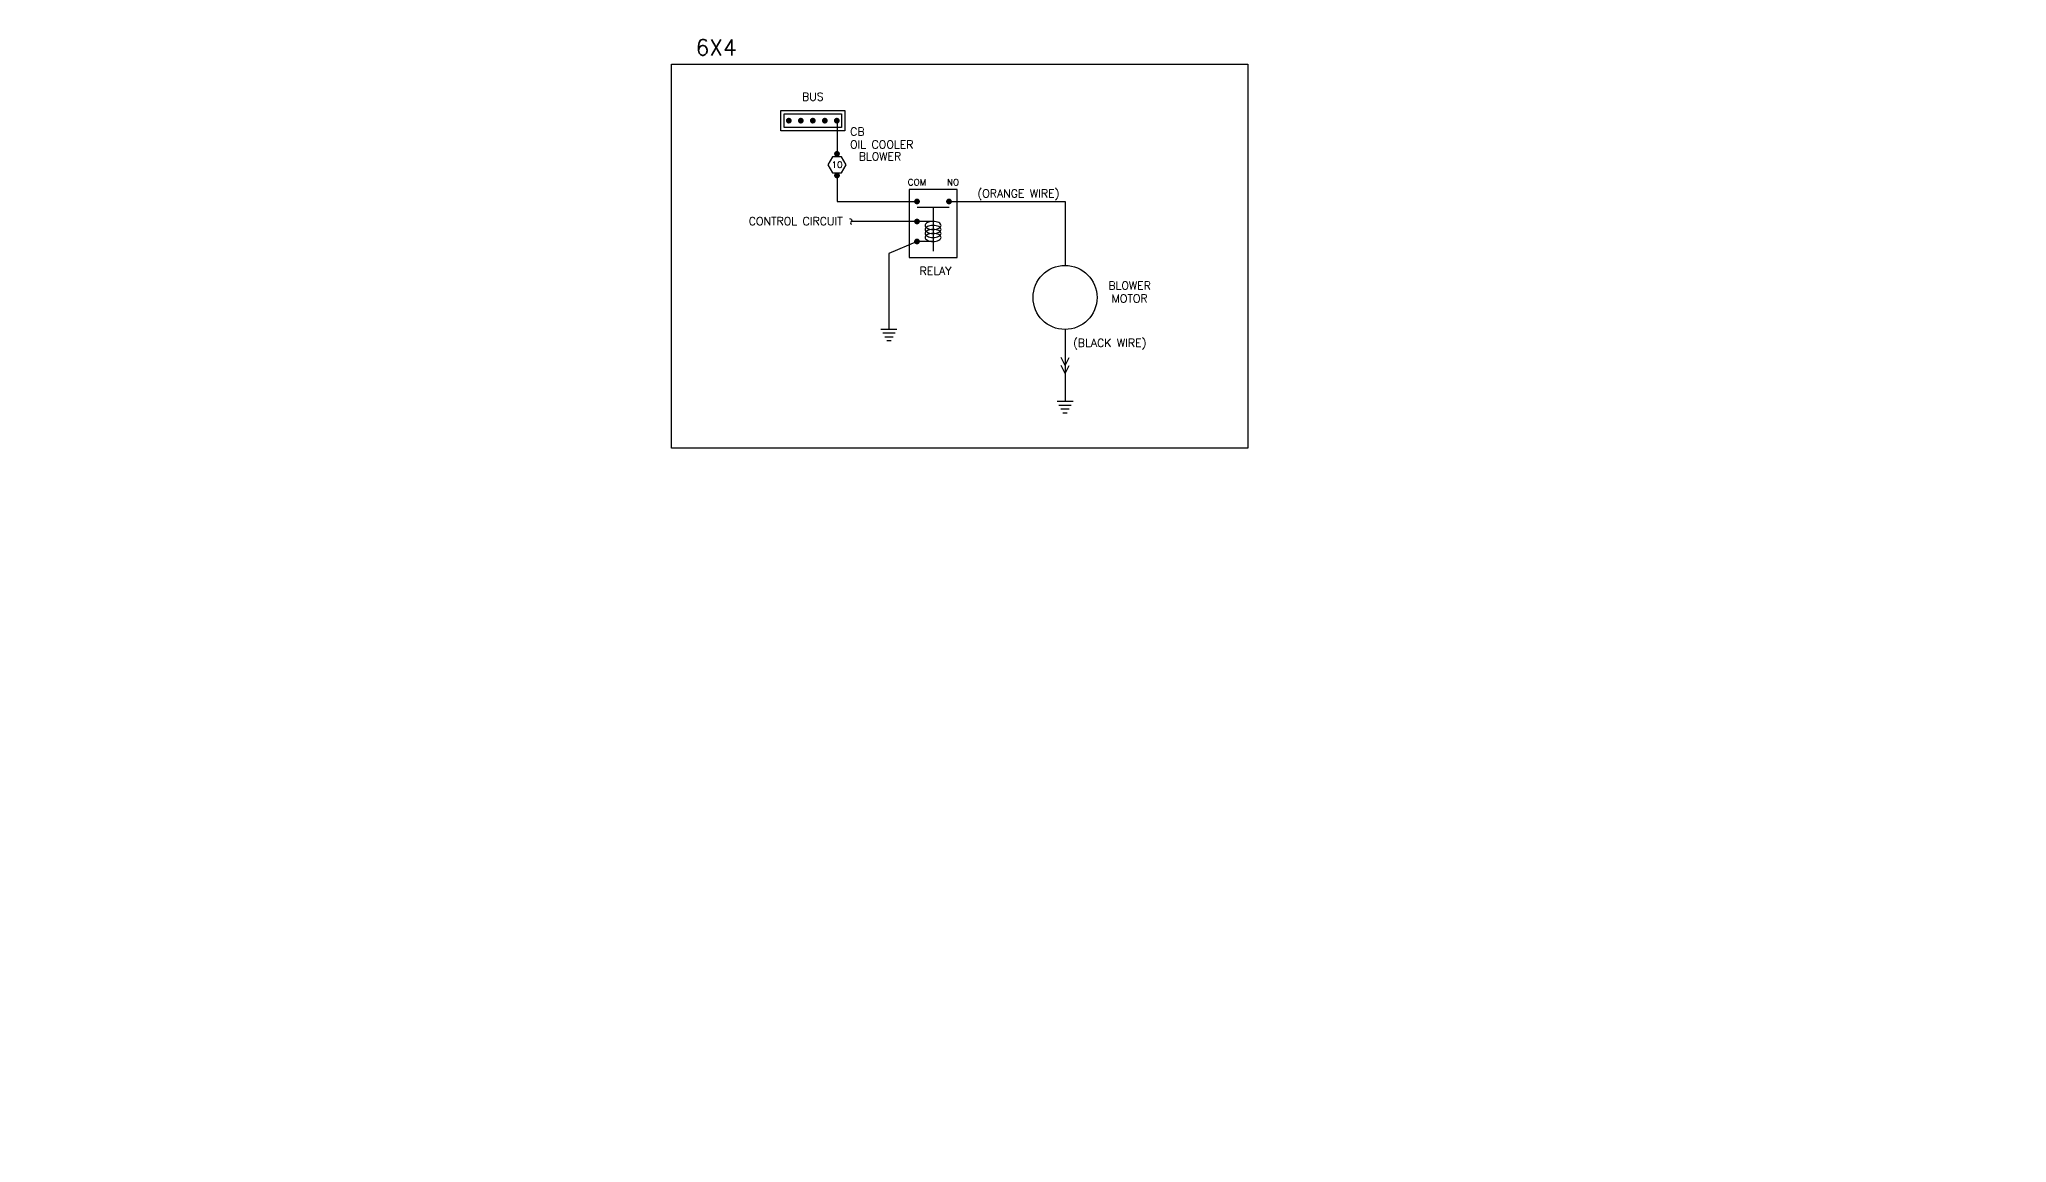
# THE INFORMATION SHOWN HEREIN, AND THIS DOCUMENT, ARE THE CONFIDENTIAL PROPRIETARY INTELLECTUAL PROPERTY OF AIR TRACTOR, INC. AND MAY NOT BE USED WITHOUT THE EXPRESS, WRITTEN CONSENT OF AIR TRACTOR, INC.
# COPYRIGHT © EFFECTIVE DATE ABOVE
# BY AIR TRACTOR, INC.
# Model space of a CAD drawing. Extents: x 0 to 63.4, y -2.9 to 20.5.
# Drawn here: x 32.63 to 63.37, y -2.88 to 14.35 of the extents above; entities that cross this region are included whole.
import ezdxf
from ezdxf.enums import TextEntityAlignment as Align

# ---------------------------------------------------------------- set-up
doc = ezdxf.new("R2010")
doc.units = 0
doc.header["$LTSCALE"] = 0.3
doc.header["$MEASUREMENT"] = 0
for name, color, linetype in [('1', 1, 'CONTINUOUS'), ('NOTES', 2, 'CONTINUOUS'), ('W', 11, 'CONTINUOUS')]:
    doc.layers.add(name, color=color, linetype=linetype)
doc.styles.add('100', font='ROMANS', dxfattribs={"height": 0.1})
doc.styles.add('130', font='ROMANS', dxfattribs={"height": 0.125})
doc.styles.add('250', font='ROMANS', dxfattribs={"height": 0.25})

# ---------------------------------------------------------------- blocks, each defined once
blk = doc.blocks.new('GR')
at = {"layer": '1'}
for p, q in [((-0.125, 0), (0.125, 0)), ((-0.095, 0.06), (0.095, 0.06)), ((-0.065, 0.12), (0.065, 0.12)), ((-0.035, 0.18), (0.035, 0.18))]:
    blk.add_line(p, q, dxfattribs=at)
blk = doc.blocks.new('WL')
at = {"layer": '1'}
for p, q in [((0, 0), (-0.0625, -0.125)), ((0, 0), (0.0625, -0.125)), ((0, -0.125), (-0.0625, -0.25)), ((0, -0.125), (0.0625, -0.25))]:
    blk.add_line(p, q, dxfattribs=at)

msp = doc.modelspace()

# ---------------------------------------------------------------- linework, layer by layer
at = {"layer": '1'}
for p, q in [((44.217, 13.236), (45.217, 13.236)), ((44.217, 12.923), (44.217, 13.236)), ((45.217, 13.236), (45.217, 12.923)), ((45.217, 12.923), (44.217, 12.923)), ((44.267, 13.186), (45.167, 13.186)), ((44.267, 12.973), (44.267, 13.186)), ((45.167, 12.973), (44.267, 12.973)), ((45.167, 13.186), (45.167, 12.973))]:
    msp.add_line(p, q, dxfattribs=at)
at = {"layer": '1', "color": 6}
for p, q in [((46.345, 11.728), (46.845, 11.728)), ((46.595, 11.728), (46.595, 11.041)), ((46.595, 11.505), (46.345, 11.505)), ((46.595, 11.193), (46.345, 11.193))]:
    msp.add_line(p, q, dxfattribs=at)
at = {"layer": '1', "const_width": 0.045}
for points in [[(44.319, 13.08, 1), (44.364, 13.08, 1)], [(44.507, 13.08, 1), (44.552, 13.08, 1)], [(44.694, 13.08, 1), (44.739, 13.08, 1)], [(44.882, 13.08, 1), (44.927, 13.08, 1)], [(45.069, 13.08, 1), (45.114, 13.08, 1)], [(45.072, 12.561, -1), (45.117, 12.561, -1)], [(45.072, 12.224, 1), (45.117, 12.224, 1)], [(46.322, 11.818, 1), (46.367, 11.818, 1)], [(46.822, 11.818, 1), (46.867, 11.818, 1)], [(46.322, 11.505, 1), (46.367, 11.505, 1)], [(46.322, 11.193, 1), (46.367, 11.193, 1)]]:
    msp.add_lwpolyline(points, format="xyb", close=True, dxfattribs=at)
at = {"layer": '1'}
msp.add_lwpolyline([(45.023, 12.517), (44.95, 12.392), (45.023, 12.267), (45.167, 12.267), (45.239, 12.392), (45.167, 12.517)], close=True, dxfattribs=at)
msp.add_lwpolyline([(46.22, 12.005), (46.22, 10.943), (46.97, 10.943), (46.97, 12.005), (46.22, 12.005)], dxfattribs=at)
at = {"layer": '1', "color": 6}
for points in [[(46.47, 11.443, 0.174705), (46.477, 11.421, 0.104203), (46.506, 11.398, 0.064948), (46.544, 11.385, 0.051099), (46.595, 11.38, 0.051099), (46.645, 11.385, 0.064948), (46.683, 11.398, 0.104203), (46.712, 11.421, 0.174705), (46.72, 11.443, 0.174705), (46.712, 11.464, 0.104203), (46.683, 11.487, 0.064948), (46.645, 11.5, 0.051099), (46.595, 11.505, 0.051099), (46.544, 11.5, 0.064948), (46.506, 11.487, 0.104203), (46.477, 11.464, 0.174705)], [(46.47, 11.38, 0.174705), (46.477, 11.359, 0.104203), (46.506, 11.336, 0.064948), (46.544, 11.323, 0.051099), (46.595, 11.318, 0.051099), (46.645, 11.323, 0.064948), (46.683, 11.336, 0.104203), (46.712, 11.359, 0.174705), (46.72, 11.38, 0.174705), (46.712, 11.401, 0.104203), (46.683, 11.424, 0.064948), (46.645, 11.437, 0.051099), (46.595, 11.443, 0.051099), (46.544, 11.437, 0.064948), (46.506, 11.424, 0.104203), (46.477, 11.401, 0.174705)], [(46.47, 11.318, 0.174705), (46.477, 11.296, 0.104203), (46.506, 11.273, 0.064948), (46.544, 11.26, 0.051099), (46.595, 11.255, 0.051099), (46.645, 11.26, 0.064948), (46.683, 11.273, 0.104203), (46.712, 11.296, 0.174705), (46.72, 11.318, 0.174705), (46.712, 11.339, 0.104203), (46.683, 11.362, 0.064948), (46.645, 11.375, 0.051099), (46.595, 11.38, 0.051099), (46.544, 11.375, 0.064948), (46.506, 11.362, 0.104203), (46.477, 11.339, 0.174705)], [(46.47, 11.255, 0.174705), (46.477, 11.234, 0.104203), (46.506, 11.211, 0.064948), (46.544, 11.198, 0.051099), (46.595, 11.193, 0.051099), (46.645, 11.198, 0.064948), (46.683, 11.211, 0.104203), (46.712, 11.234, 0.174705), (46.72, 11.255, 0.174705), (46.712, 11.276, 0.104203), (46.683, 11.299, 0.064948), (46.645, 11.312, 0.051099), (46.595, 11.318, 0.051099), (46.544, 11.312, 0.064948), (46.506, 11.299, 0.104203), (46.477, 11.276, 0.174705)]]:
    msp.add_lwpolyline(points, format="xyb", close=True, dxfattribs=at)
at = {"layer": '1'}
msp.add_circle((48.657, 10.318), 0.5, dxfattribs=at)
at = {"layer": 'NOTES'}
for p, q in [((42.511, 13.962), (51.511, 13.962)), ((42.511, 7.962), (42.511, 13.962)), ((51.511, 13.962), (51.511, 7.962)), ((51.511, 7.962), (42.511, 7.962))]:
    msp.add_line(p, q, dxfattribs=at)
at = {"layer": 'W'}
for p, q in [((45.095, 13.08), (45.095, 12.561)), ((45.095, 12.224), (45.095, 11.818)), ((45.095, 11.818), (46.345, 11.818)), ((46.845, 11.818), (48.657, 11.818)), ((48.657, 11.818), (48.657, 10.818)), ((46.345, 11.505), (45.316, 11.505)), ((46.345, 11.193), (45.907, 11.005)), ((45.907, 11.005), (45.907, 9.818)), ((48.657, 9.818), (48.657, 8.693))]:
    msp.add_line(p, q, dxfattribs=at)
msp.add_spline([(45.292, 11.552), (45.326, 11.526), (45.306, 11.484), (45.323, 11.457)], degree=3, dxfattribs=at)

# ---------------------------------------------------------------- block references
at = {"layer": '1', "rotation": 180}
for name, p in [('GR', (45.907, 9.818)), ('WL', (48.657, 9.13)), ('GR', (48.657, 8.693))]:
    msp.add_blockref(name, p, dxfattribs=at)

# ---------------------------------------------------------------- texts
at = {"layer": 'NOTES', "color": 11, "style": '250'}
msp.add_text('6X4', height=0.25, dxfattribs=at).set_placement((43.207, 14.225), align=Align.MIDDLE)
at = {"layer": 'NOTES'}
for s, height, style, p in [('BUS', 0.125, '130', (44.717, 13.392)), ('COM', 0.1, '100', (46.345, 12.068)), ('NO', 0.1, '100', (46.907, 12.068)), ('(ORANGE WIRE)', 0.125, '130', (47.929, 11.88)), ('CONTROL CIRCUIT', 0.125, '130', (44.45, 11.447)), ('BLOWER', 0.125, '130', (49.666, 10.441)), ('MOTOR', 0.125, '130', (49.666, 10.239))]:
    msp.add_text(s, height=height, dxfattribs=dict(at, style=style)).set_placement(p, align=Align.CENTER)
for s, height, style, p in [('CB', 0.125, '130', (45.413, 12.909)), ('OIL COOLER', 0.125, '130', (45.793, 12.707)), ('10', 0.1, '100', (45.095, 12.392)), ('BLOWER', 0.125, '130', (45.765, 12.521))]:
    msp.add_text(s, height=height, dxfattribs=dict(at, style=style)).set_placement(p, align=Align.MIDDLE)
at = {"layer": 'NOTES', "style": '130'}
for s, p in [('RELAY', (46.385, 10.669)), ('(BLACK WIRE)', (48.782, 9.546))]:
    msp.add_text(s, height=0.125, dxfattribs=at).set_placement(p)

doc.saveas('drawing.dxf')
